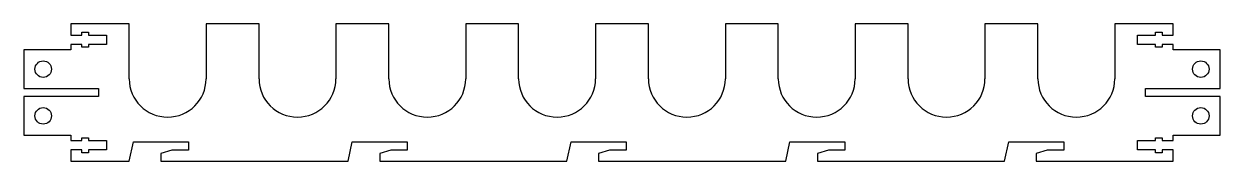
# Model space of a CAD drawing. Header units: millimetres. Extents: x -22 to 412, y 21 to 71.
import ezdxf

# ---------------------------------------------------------------- set-up
doc = ezdxf.new("R2010")
doc.units = ezdxf.units.MM
doc.layers.get('0').update_dxf_attribs({"linetype": 'CONTINUOUS'})

msp = doc.modelspace()

# ---------------------------------------------------------------- linework, layer by layer
for p, q in [((-5, 71.45), (-5, 67.35)), ((16.2, 71.45), (-5, 71.45)), ((16.2, 51.45), (16.2, 71.45)), ((63.3, 71.45), (44.1, 71.45)), ((44.1, 71.45), (44.1, 51.45)), ((63.3, 51.45), (63.3, 71.45)), ((110.4, 71.45), (91.2, 71.45)), ((91.2, 71.45), (91.2, 51.45)), ((110.4, 51.45), (110.4, 71.45)), ((157.5, 71.45), (138.3, 71.45)), ((138.3, 71.45), (138.3, 51.45)), ((157.5, 51.45), (157.5, 71.45)), ((204.6, 71.45), (185.4, 71.45)), ((185.4, 71.45), (185.4, 51.45)), ((204.6, 51.45), (204.6, 71.45)), ((251.7, 71.45), (232.5, 71.45)), ((232.5, 71.45), (232.5, 51.45)), ((251.7, 51.45), (251.7, 71.45)), ((298.8, 71.45), (279.6, 71.45)), ((279.6, 71.45), (279.6, 51.45)), ((298.8, 51.45), (298.8, 71.45)), ((345.9, 71.45), (326.7, 71.45)), ((326.7, 71.45), (326.7, 51.45)), ((345.9, 51.45), (345.9, 71.45)), ((395, 71.45), (373.8, 71.45)), ((373.8, 71.45), (373.8, 51.45)), ((395, 67.35), (395, 71.45)), ((-5, 67.35), (-1, 67.35)), ((-1, 67.35), (-1, 68.4)), ((-1, 68.4), (1.4, 68.4)), ((1.4, 68.4), (1.4, 67.35)), ((1.4, 67.35), (8, 67.35)), ((8, 67.35), (8, 63.95)), ((382, 63.95), (382, 67.35)), ((382, 67.35), (388.6, 67.35)), ((388.6, 67.35), (388.6, 68.4)), ((388.6, 68.4), (391, 68.4)), ((391, 68.4), (391, 67.35)), ((391, 67.35), (395, 67.35)), ((-5, 61.95), (-22, 61.95)), ((-22, 61.95), (-22, 47.95)), ((-1, 63.95), (-5, 63.95)), ((-5, 63.95), (-5, 61.95)), ((-1, 62.9), (-1, 63.95)), ((1.4, 62.9), (-1, 62.9)), ((8, 63.95), (1.4, 63.95)), ((1.4, 63.95), (1.4, 62.9)), ((388.6, 63.95), (382, 63.95)), ((388.6, 62.9), (388.6, 63.95)), ((391, 62.9), (388.6, 62.9)), ((395, 63.95), (391, 63.95)), ((391, 63.95), (391, 62.9)), ((395, 61.95), (395, 63.95)), ((412, 61.95), (395, 61.95)), ((412, 47.95), (412, 61.95)), ((-22, 47.95), (5, 47.95)), ((5, 47.95), (5, 44.95)), ((385, 44.95), (385, 47.95)), ((385, 47.95), (412, 47.95)), ((5, 44.95), (-22, 44.95)), ((-22, 44.95), (-22, 30.95)), ((412, 44.95), (385, 44.95)), ((412, 30.95), (412, 44.95)), ((-22, 30.95), (-5, 30.95)), ((-5, 30.95), (-5, 28.95)), ((395, 28.95), (395, 30.95)), ((395, 30.95), (412, 30.95)), ((-5, 28.95), (-1, 28.95)), ((-1, 28.95), (-1, 30)), ((-1, 30), (1.4, 30)), ((1.4, 30), (1.4, 28.95)), ((1.4, 28.95), (8, 28.95)), ((8, 28.95), (8, 25.55)), ((16.2, 21.45), (17.7, 28.45)), ((17.7, 28.45), (37.7, 28.45)), ((37.7, 28.45), (37.7, 25.45)), ((95.6, 21.45), (97.1, 28.45)), ((97.1, 28.45), (117.1, 28.45)), ((117.1, 28.45), (117.1, 25.45)), ((175, 21.45), (176.5, 28.45)), ((176.5, 28.45), (196.5, 28.45)), ((196.5, 28.45), (196.5, 25.45)), ((254.4, 21.45), (255.9, 28.45)), ((255.9, 28.45), (275.9, 28.45)), ((275.9, 28.45), (275.9, 25.45)), ((333.8, 21.45), (335.3, 28.45)), ((335.3, 28.45), (355.3, 28.45)), ((355.3, 28.45), (355.3, 25.45)), ((382, 25.55), (382, 28.95)), ((382, 28.95), (388.6, 28.95)), ((388.6, 28.95), (388.6, 30)), ((388.6, 30), (391, 30)), ((391, 30), (391, 28.95)), ((391, 28.95), (395, 28.95)), ((-1, 25.55), (-5, 25.55)), ((-5, 25.55), (-5, 21.45)), ((-1, 24.5), (-1, 25.55)), ((1.4, 24.5), (-1, 24.5)), ((8, 25.55), (1.4, 25.55)), ((1.4, 25.55), (1.4, 24.5)), ((31.7, 25.45), (27.7, 24.2)), ((27.7, 24.2), (27.7, 21.45)), ((37.7, 25.45), (31.7, 25.45)), ((111.1, 25.45), (107.1, 24.2)), ((107.1, 24.2), (107.1, 21.45)), ((117.1, 25.45), (111.1, 25.45)), ((190.5, 25.45), (186.5, 24.2)), ((186.5, 24.2), (186.5, 21.45)), ((196.5, 25.45), (190.5, 25.45)), ((269.9, 25.45), (265.9, 24.2)), ((265.9, 24.2), (265.9, 21.45)), ((275.9, 25.45), (269.9, 25.45)), ((349.3, 25.45), (345.3, 24.2)), ((345.3, 24.2), (345.3, 21.45)), ((355.3, 25.45), (349.3, 25.45)), ((388.6, 25.55), (382, 25.55)), ((388.6, 24.5), (388.6, 25.55)), ((391, 24.5), (388.6, 24.5)), ((395, 25.55), (391, 25.55)), ((391, 25.55), (391, 24.5)), ((395, 21.45), (395, 25.55)), ((-5, 21.45), (16.2, 21.45)), ((27.7, 21.45), (95.6, 21.45)), ((107.1, 21.45), (175, 21.45)), ((186.5, 21.45), (254.4, 21.45)), ((265.9, 21.45), (333.8, 21.45)), ((345.3, 21.45), (395, 21.45))]:
    msp.add_line(p, q)
for centre in [(-15, 54.95), (405, 54.95), (-15, 37.95), (405, 37.95)]:
    msp.add_circle(centre, 3)
for centre, start, end in [((30.15, 51.45), -180, 0), ((77.25, 51.45), 180, 360), ((124.35, 51.45), -180, 0), ((171.45, 51.45), 180, 360), ((218.55, 51.45), 180, 360), ((265.65, 51.45), 180, 360), ((312.75, 51.45), 180, 360), ((359.85, 51.45), -180, 0)]:
    msp.add_arc(centre, 13.95, start, end)

doc.saveas('drawing.dxf')
